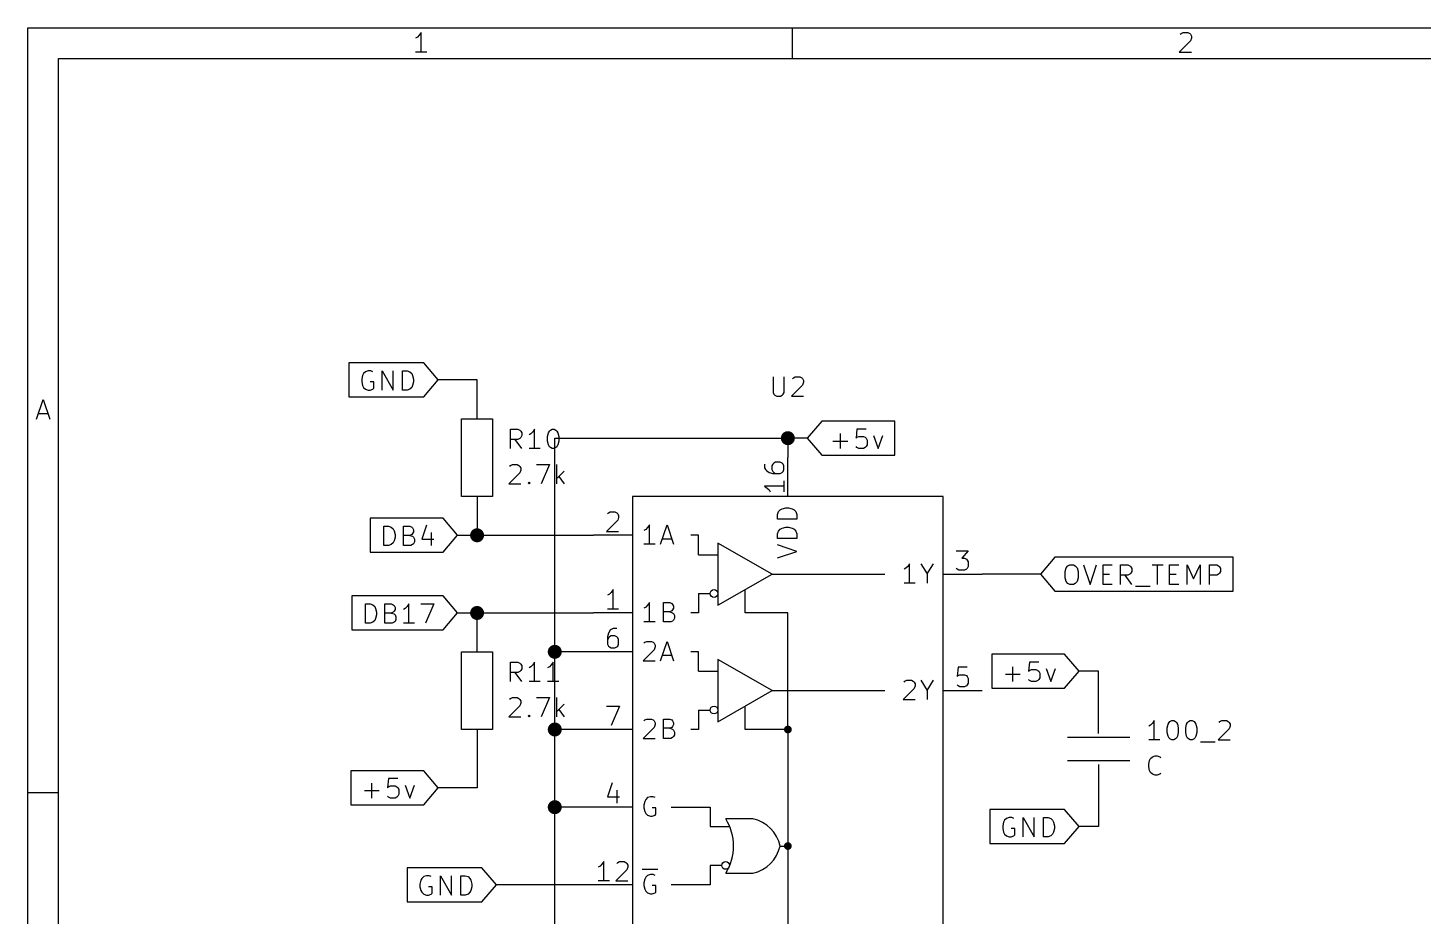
# Model space of a CAD drawing. Extents: x 0.4 to 16.1, y -11.3 to -0.4.
# Drawn here: x 0.394 to 3.985, y -2.68 to -0.394 of the extents above; entities that cross this region are included whole.
import ezdxf

# ---------------------------------------------------------------- set-up
doc = ezdxf.new("R2010")
doc.units = 0
doc.header["$MEASUREMENT"] = 0
for name, color, linetype in [('CYAN2', 4, 'CONTINUOUS'), ('GREEN3', 91, 'CONTINUOUS'), ('LYELLOW', 51, 'CONTINUOUS'), ('RED2', 1, 'CONTINUOUS'), ('RED3', 11, 'CONTINUOUS')]:
    doc.layers.add(name, color=color, linetype=linetype)

msp = doc.modelspace()

# ---------------------------------------------------------------- linework, layer by layer
at = {"layer": 'CYAN2', "linetype": 'CONTINUOUS'}
for p, q in [((2.3119, -1.2918), (2.3119, -1.3323)), ((2.3405, -1.3323), (2.3405, -1.2918)), ((2.3643, -1.2942), (2.369, -1.2918)), ((2.369, -1.2918), (2.381, -1.2918)), ((2.381, -1.2918), (2.3857, -1.2942)), ((2.3881, -1.3132), (2.3595, -1.3418)), ((2.3619, -1.2966), (2.3643, -1.2942)), ((2.3857, -1.2942), (2.3881, -1.2966)), ((2.3881, -1.2966), (2.3905, -1.3013)), ((2.3905, -1.3061), (2.3881, -1.3132)), ((2.3905, -1.3013), (2.3905, -1.3061)), ((2.3119, -1.3323), (2.3143, -1.337)), ((2.3143, -1.337), (2.3167, -1.3394)), ((2.3167, -1.3394), (2.3214, -1.3418)), ((2.3214, -1.3418), (2.3309, -1.3418)), ((2.3309, -1.3418), (2.3357, -1.3394)), ((2.3357, -1.3394), (2.3381, -1.337)), ((2.3381, -1.337), (2.3405, -1.3323)), ((2.3595, -1.3418), (2.3905, -1.3418)), ((1.6363, -1.4768), (1.6363, -1.4268)), ((1.6363, -1.4268), (1.6553, -1.4268)), ((1.6553, -1.4268), (1.6601, -1.4292)), ((1.6601, -1.4292), (1.6625, -1.4316)), ((1.6625, -1.4316), (1.6649, -1.4363)), ((1.6649, -1.4363), (1.6649, -1.4435)), ((1.6934, -1.4339), (1.6887, -1.4387)), ((1.6982, -1.4268), (1.6934, -1.4339)), ((1.6982, -1.4768), (1.6982, -1.4268)), ((1.7315, -1.4459), (1.7339, -1.4363)), ((1.7339, -1.4363), (1.7363, -1.4316)), ((1.7363, -1.4316), (1.7387, -1.4292)), ((1.7387, -1.4292), (1.7434, -1.4268)), ((1.7434, -1.4268), (1.7482, -1.4268)), ((1.7482, -1.4268), (1.7529, -1.4292)), ((1.7529, -1.4292), (1.7553, -1.4316)), ((1.7553, -1.4316), (1.7577, -1.4363)), ((1.7577, -1.4363), (1.7601, -1.4459)), ((1.6553, -1.453), (1.6363, -1.453)), ((1.6649, -1.4768), (1.6482, -1.453)), ((1.6601, -1.4506), (1.6553, -1.453)), ((1.6625, -1.4482), (1.6601, -1.4506)), ((1.6649, -1.4435), (1.6625, -1.4482)), ((1.6887, -1.4387), (1.6839, -1.4411)), ((1.7315, -1.4578), (1.7315, -1.4459)), ((1.7339, -1.4673), (1.7315, -1.4578)), ((1.7363, -1.472), (1.7339, -1.4673)), ((1.7387, -1.4744), (1.7363, -1.472)), ((1.7553, -1.472), (1.7529, -1.4744)), ((1.7577, -1.4673), (1.7553, -1.472)), ((1.7601, -1.4578), (1.7577, -1.4673)), ((1.7601, -1.4459), (1.7601, -1.4578)), ((1.7125, -1.4768), (1.6839, -1.4768)), ((1.7434, -1.4768), (1.7387, -1.4744)), ((1.7482, -1.4768), (1.7434, -1.4768)), ((1.7529, -1.4744), (1.7482, -1.4768)), ((1.6601, -1.5392), (1.6315, -1.5678)), ((1.6339, -1.5226), (1.6363, -1.5202)), ((1.6363, -1.5202), (1.641, -1.5178)), ((1.641, -1.5178), (1.6529, -1.5178)), ((1.6529, -1.5178), (1.6577, -1.5202)), ((1.6577, -1.5202), (1.6601, -1.5226)), ((1.6601, -1.5226), (1.6625, -1.5273)), ((1.6625, -1.5321), (1.6601, -1.5392)), ((1.6625, -1.5273), (1.6625, -1.5321)), ((1.7029, -1.5178), (1.7363, -1.5178)), ((1.7363, -1.5178), (1.7149, -1.5678)), ((1.7553, -1.5678), (1.7553, -1.5178)), ((1.7744, -1.5345), (1.7553, -1.5535)), ((1.6315, -1.5678), (1.6625, -1.5678)), ((1.6815, -1.5654), (1.6839, -1.563)), ((1.6839, -1.5678), (1.6815, -1.5654)), ((1.6839, -1.563), (1.6863, -1.5654)), ((1.6839, -1.563), (1.6839, -1.5678)), ((1.6863, -1.5654), (1.6839, -1.5678)), ((1.7601, -1.5488), (1.7744, -1.5678)), ((2.3231, -1.6462), (2.3255, -1.639)), ((2.3231, -1.6581), (2.3231, -1.6462)), ((2.3255, -1.639), (2.3303, -1.6343)), ((2.3303, -1.6343), (2.335, -1.6319)), ((2.335, -1.6319), (2.3446, -1.6295)), ((2.3446, -1.6295), (2.3517, -1.6295)), ((2.3517, -1.6295), (2.3612, -1.6319)), ((2.3612, -1.6319), (2.366, -1.6343)), ((2.366, -1.6343), (2.3708, -1.639)), ((2.3708, -1.639), (2.3731, -1.6462)), ((2.3731, -1.6462), (2.3731, -1.6581)), ((1.9843, -1.685), (1.9795, -1.6874)), ((1.989, -1.6803), (1.9843, -1.685)), ((1.9938, -1.6731), (1.989, -1.6803)), ((1.9938, -1.7231), (1.9938, -1.6731)), ((2.0224, -1.7231), (2.039, -1.6731)), ((2.039, -1.6731), (2.0557, -1.7231)), ((2.3731, -1.6581), (2.3231, -1.6581)), ((2.3255, -1.689), (2.3303, -1.6843)), ((2.3303, -1.6843), (2.335, -1.6819)), ((2.335, -1.6819), (2.3446, -1.6795)), ((2.3446, -1.6795), (2.3517, -1.6795)), ((2.3517, -1.6795), (2.3612, -1.6819)), ((2.3612, -1.6819), (2.366, -1.6843)), ((2.366, -1.6843), (2.3708, -1.689)), ((2.0081, -1.7231), (1.9795, -1.7231)), ((2.0271, -1.7088), (2.0509, -1.7088)), ((2.3231, -1.6962), (2.3255, -1.689)), ((2.3231, -1.7081), (2.3231, -1.6962)), ((2.3731, -1.7081), (2.3231, -1.7081)), ((2.3708, -1.689), (2.3731, -1.6962)), ((2.3731, -1.6962), (2.3731, -1.7081)), ((2.3731, -1.7414), (2.3231, -1.7248)), ((2.3231, -1.7581), (2.3731, -1.7414)), ((2.6538, -1.785), (2.649, -1.7874)), ((2.6586, -1.7803), (2.6538, -1.785)), ((2.6633, -1.7731), (2.6586, -1.7803)), ((2.6633, -1.8231), (2.6633, -1.7731)), ((2.6919, -1.7731), (2.7086, -1.7993)), ((2.7086, -1.7993), (2.7252, -1.7731)), ((2.6776, -1.8231), (2.649, -1.8231)), ((2.7086, -1.7993), (2.7086, -1.8231)), ((1.9843, -1.885), (1.9795, -1.8874)), ((1.989, -1.8803), (1.9843, -1.885)), ((1.9938, -1.8731), (1.989, -1.8803)), ((1.9938, -1.9231), (1.9938, -1.8731)), ((2.0295, -1.9231), (2.0295, -1.8731)), ((2.0295, -1.8731), (2.0462, -1.8731)), ((2.0462, -1.8969), (2.0295, -1.8969)), ((2.0462, -1.8731), (2.0509, -1.8755)), ((2.0509, -1.8946), (2.0462, -1.8969)), ((2.0462, -1.8969), (2.0533, -1.8993)), ((2.0509, -1.8755), (2.0533, -1.8779)), ((2.0533, -1.8922), (2.0509, -1.8946)), ((2.0533, -1.8779), (2.0557, -1.8827)), ((2.0557, -1.8874), (2.0533, -1.8922)), ((2.0533, -1.8993), (2.0557, -1.9017)), ((2.0557, -1.8827), (2.0557, -1.8874)), ((2.0557, -1.9017), (2.0581, -1.9065)), ((2.0081, -1.9231), (1.9795, -1.9231)), ((2.0486, -1.9231), (2.0295, -1.9231)), ((2.0533, -1.9208), (2.0486, -1.9231)), ((2.0557, -1.9184), (2.0533, -1.9208)), ((2.0581, -1.9136), (2.0557, -1.9184)), ((2.0581, -1.9065), (2.0581, -1.9136)), ((1.9819, -1.9755), (1.9867, -1.9731)), ((1.9867, -1.9731), (1.9986, -1.9731)), ((1.9986, -1.9731), (2.0033, -1.9755)), ((2.0224, -2.0231), (2.039, -1.9731)), ((2.039, -1.9731), (2.0557, -2.0231)), ((2.0057, -1.9946), (1.9771, -2.0231)), ((1.9795, -1.9779), (1.9819, -1.9755)), ((2.0033, -1.9755), (2.0057, -1.9779)), ((2.0057, -1.9779), (2.0081, -1.9827)), ((2.0081, -1.9874), (2.0057, -1.9946)), ((2.0081, -1.9827), (2.0081, -1.9874)), ((2.0271, -2.0088), (2.0509, -2.0088)), ((1.6363, -2.0768), (1.6363, -2.0268)), ((1.6363, -2.0268), (1.6553, -2.0268)), ((1.6553, -2.0268), (1.6601, -2.0292)), ((1.6601, -2.0292), (1.6625, -2.0316)), ((1.6625, -2.0316), (1.6649, -2.0363)), ((1.6649, -2.0435), (1.6625, -2.0482)), ((1.6649, -2.0363), (1.6649, -2.0435)), ((1.6887, -2.0387), (1.6839, -2.0411)), ((1.6934, -2.0339), (1.6887, -2.0387)), ((1.6982, -2.0268), (1.6934, -2.0339)), ((1.6982, -2.0768), (1.6982, -2.0268)), ((1.7363, -2.0387), (1.7315, -2.0411)), ((1.741, -2.0339), (1.7363, -2.0387)), ((1.7458, -2.0268), (1.741, -2.0339)), ((1.7458, -2.0768), (1.7458, -2.0268)), ((1.9771, -2.0231), (2.0081, -2.0231)), ((1.6553, -2.053), (1.6363, -2.053)), ((1.6649, -2.0768), (1.6482, -2.053)), ((1.6601, -2.0506), (1.6553, -2.053)), ((1.6625, -2.0482), (1.6601, -2.0506)), ((1.7125, -2.0768), (1.6839, -2.0768)), ((1.7601, -2.0768), (1.7315, -2.0768)), ((2.649, -2.0779), (2.6514, -2.0755)), ((2.6514, -2.0755), (2.6562, -2.0731)), ((2.6562, -2.0731), (2.6681, -2.0731)), ((2.6681, -2.0731), (2.6729, -2.0755)), ((2.6729, -2.0755), (2.6752, -2.0779)), ((2.6752, -2.0779), (2.6776, -2.0827)), ((2.6776, -2.0827), (2.6776, -2.0874)), ((2.6919, -2.0731), (2.7086, -2.0993)), ((2.7086, -2.0993), (2.7252, -2.0731)), ((1.6363, -2.1202), (1.641, -2.1178)), ((1.641, -2.1178), (1.6529, -2.1178)), ((1.6529, -2.1178), (1.6577, -2.1202)), ((1.7029, -2.1178), (1.7363, -2.1178)), ((1.7363, -2.1178), (1.7149, -2.1678)), ((1.7553, -2.1678), (1.7553, -2.1178)), ((2.6752, -2.0946), (2.6467, -2.1231)), ((2.6776, -2.0874), (2.6752, -2.0946)), ((2.7086, -2.0993), (2.7086, -2.1231)), ((1.6601, -2.1392), (1.6315, -2.1678)), ((1.6339, -2.1226), (1.6363, -2.1202)), ((1.6577, -2.1202), (1.6601, -2.1226)), ((1.6601, -2.1226), (1.6625, -2.1273)), ((1.6625, -2.1321), (1.6601, -2.1392)), ((1.6625, -2.1273), (1.6625, -2.1321)), ((1.7744, -2.1345), (1.7553, -2.1535)), ((1.7601, -2.1488), (1.7744, -2.1678)), ((2.6467, -2.1231), (2.6776, -2.1231)), ((1.6315, -2.1678), (1.6625, -2.1678)), ((1.6815, -2.1654), (1.6839, -2.163)), ((1.6839, -2.1678), (1.6815, -2.1654)), ((1.6839, -2.163), (1.6863, -2.1654)), ((1.6839, -2.163), (1.6839, -2.1678)), ((1.6863, -2.1654), (1.6839, -2.1678)), ((1.9795, -2.1779), (1.9819, -2.1755)), ((1.9819, -2.1755), (1.9867, -2.1731)), ((1.9867, -2.1731), (1.9986, -2.1731)), ((1.9986, -2.1731), (2.0033, -2.1755)), ((2.0033, -2.1755), (2.0057, -2.1779)), ((2.0057, -2.1779), (2.0081, -2.1827)), ((2.0081, -2.1874), (2.0057, -2.1946)), ((2.0081, -2.1827), (2.0081, -2.1874)), ((2.0295, -2.2231), (2.0295, -2.1731)), ((2.0295, -2.1731), (2.0462, -2.1731)), ((2.0462, -2.1731), (2.0509, -2.1755)), ((2.0509, -2.1755), (2.0533, -2.1779)), ((2.0533, -2.1779), (2.0557, -2.1827)), ((2.0557, -2.1874), (2.0533, -2.1922)), ((2.0557, -2.1827), (2.0557, -2.1874)), ((3.2837, -2.1887), (3.2789, -2.1911)), ((3.2884, -2.1839), (3.2837, -2.1887)), ((3.2932, -2.1768), (3.2884, -2.1839)), ((3.2932, -2.2268), (3.2932, -2.1768)), ((3.3265, -2.1959), (3.3289, -2.1863)), ((3.3289, -2.1863), (3.3313, -2.1816)), ((3.3313, -2.1816), (3.3337, -2.1792)), ((3.3337, -2.1792), (3.3384, -2.1768)), ((3.3384, -2.1768), (3.3432, -2.1768)), ((3.3432, -2.1768), (3.3479, -2.1792)), ((3.3479, -2.1792), (3.3503, -2.1816)), ((3.3503, -2.1816), (3.3527, -2.1863)), ((3.3527, -2.1863), (3.3551, -2.1959)), ((3.3741, -2.1959), (3.3765, -2.1863)), ((3.3765, -2.1863), (3.3789, -2.1816)), ((3.3789, -2.1816), (3.3813, -2.1792)), ((3.3813, -2.1792), (3.386, -2.1768)), ((3.386, -2.1768), (3.3908, -2.1768)), ((3.3908, -2.1768), (3.3956, -2.1792)), ((3.3956, -2.1792), (3.3979, -2.1816)), ((3.3979, -2.1816), (3.4003, -2.1863)), ((3.4003, -2.1863), (3.4027, -2.1959)), ((3.4599, -2.1816), (3.4622, -2.1792)), ((3.4622, -2.1792), (3.467, -2.1768)), ((3.467, -2.1768), (3.4789, -2.1768)), ((3.4789, -2.1768), (3.4837, -2.1792)), ((3.4837, -2.1792), (3.486, -2.1816)), ((3.486, -2.1816), (3.4884, -2.1863)), ((3.4884, -2.1863), (3.4884, -2.1911)), ((2.0057, -2.1946), (1.9771, -2.2231)), ((1.9771, -2.2231), (2.0081, -2.2231)), ((2.0462, -2.1969), (2.0295, -2.1969)), ((2.0486, -2.2231), (2.0295, -2.2231)), ((2.0509, -2.1946), (2.0462, -2.1969)), ((2.0462, -2.1969), (2.0533, -2.1993)), ((2.0533, -2.2208), (2.0486, -2.2231)), ((2.0533, -2.1922), (2.0509, -2.1946)), ((2.0533, -2.1993), (2.0557, -2.2017)), ((2.0557, -2.2184), (2.0533, -2.2208)), ((2.0557, -2.2017), (2.0581, -2.2065)), ((2.0581, -2.2136), (2.0557, -2.2184)), ((2.0581, -2.2065), (2.0581, -2.2136)), ((3.3265, -2.2078), (3.3265, -2.1959)), ((3.3289, -2.2173), (3.3265, -2.2078)), ((3.3313, -2.222), (3.3289, -2.2173)), ((3.3337, -2.2244), (3.3313, -2.222)), ((3.3384, -2.2268), (3.3337, -2.2244)), ((3.3479, -2.2244), (3.3432, -2.2268)), ((3.3503, -2.222), (3.3479, -2.2244)), ((3.3527, -2.2173), (3.3503, -2.222)), ((3.3551, -2.2078), (3.3527, -2.2173)), ((3.3551, -2.1959), (3.3551, -2.2078)), ((3.3741, -2.2078), (3.3741, -2.1959)), ((3.3765, -2.2173), (3.3741, -2.2078)), ((3.3789, -2.222), (3.3765, -2.2173)), ((3.3813, -2.2244), (3.3789, -2.222)), ((3.386, -2.2268), (3.3813, -2.2244)), ((3.3956, -2.2244), (3.3908, -2.2268)), ((3.3979, -2.222), (3.3956, -2.2244)), ((3.4003, -2.2173), (3.3979, -2.222)), ((3.4027, -2.2078), (3.4003, -2.2173)), ((3.4027, -2.1959), (3.4027, -2.2078)), ((3.486, -2.1982), (3.4575, -2.2268)), ((3.4884, -2.1911), (3.486, -2.1982)), ((3.3075, -2.2268), (3.2789, -2.2268)), ((3.3432, -2.2268), (3.3384, -2.2268)), ((3.3908, -2.2268), (3.386, -2.2268)), ((3.4122, -2.2316), (3.4503, -2.2316)), ((3.4575, -2.2268), (3.4884, -2.2268)), ((3.2789, -2.2892), (3.2813, -2.2797)), ((3.2789, -2.2964), (3.2789, -2.2892)), ((3.2813, -2.3059), (3.2789, -2.2964)), ((3.2813, -2.2797), (3.2837, -2.2749)), ((3.2837, -2.2749), (3.2884, -2.2702)), ((3.2884, -2.2702), (3.2956, -2.2678)), ((3.2956, -2.2678), (3.3003, -2.2678)), ((3.3003, -2.2678), (3.3075, -2.2702)), ((3.3075, -2.2702), (3.3099, -2.2726)), ((3.2837, -2.3107), (3.2813, -2.3059)), ((3.2884, -2.3154), (3.2837, -2.3107)), ((3.2956, -2.3178), (3.2884, -2.3154)), ((3.3003, -2.3178), (3.2956, -2.3178)), ((3.3075, -2.3154), (3.3003, -2.3178)), ((3.3099, -2.313), (3.3075, -2.3154)), ((1.9819, -2.385), (1.9795, -2.3946)), ((1.9795, -2.3946), (1.9795, -2.4017)), ((1.9795, -2.4017), (1.9819, -2.4112)), ((1.9843, -2.3803), (1.9819, -2.385)), ((1.989, -2.3755), (1.9843, -2.3803)), ((1.9962, -2.3731), (1.989, -2.3755)), ((2.0033, -2.3731), (1.9962, -2.3731)), ((2.0105, -2.4017), (2.0009, -2.4017)), ((2.0081, -2.3755), (2.0033, -2.3731)), ((2.0105, -2.4184), (2.0105, -2.4017)), ((1.9819, -2.4112), (1.9843, -2.416)), ((1.9843, -2.416), (1.989, -2.4208)), ((1.989, -2.4208), (1.9962, -2.4231)), ((1.9962, -2.4231), (2.0009, -2.4231)), ((2.0009, -2.4231), (2.0081, -2.4208)), ((2.0081, -2.4208), (2.0105, -2.4184)), ((1.975, -2.5593), (2.015, -2.5593)), ((1.9819, -2.585), (1.9795, -2.5946)), ((1.9843, -2.5803), (1.9819, -2.585)), ((1.989, -2.5755), (1.9843, -2.5803)), ((1.9962, -2.5731), (1.989, -2.5755)), ((2.0033, -2.5731), (1.9962, -2.5731)), ((2.0081, -2.5755), (2.0033, -2.5731)), ((1.9795, -2.5946), (1.9795, -2.6017)), ((1.9795, -2.6017), (1.9819, -2.6112)), ((1.9819, -2.6112), (1.9843, -2.616)), ((1.9843, -2.616), (1.989, -2.6208)), ((1.989, -2.6208), (1.9962, -2.6231)), ((2.0105, -2.6017), (2.0009, -2.6017)), ((2.0009, -2.6231), (2.0081, -2.6208)), ((2.0081, -2.6208), (2.0105, -2.6184)), ((2.0105, -2.6184), (2.0105, -2.6017)), ((1.9962, -2.6231), (2.0009, -2.6231))]:
    msp.add_line(p, q, dxfattribs=at)
at = {"layer": 'GREEN3', "linetype": 'CONTINUOUS'}
for p, q in [((1.55, -1.3), (1.45, -1.3)), ((1.55, -1.35), (1.55, -1.3)), ((1.75, -2), (1.75, -1.45)), ((1.75, -1.45), (2.35, -1.45)), ((2.4, -1.45), (2.35, -1.45)), ((2.35, -1.45), (2.35, -1.5)), ((1.55, -1.65), (1.55, -1.7)), ((1.5, -1.7), (1.55, -1.7)), ((1.55, -1.7), (1.85, -1.7)), ((3, -1.8), (2.85, -1.8)), ((1.5, -1.9), (1.55, -1.9)), ((1.55, -1.95), (1.55, -1.9)), ((1.55, -1.9), (1.85, -1.9)), ((1.75, -2.2), (1.75, -2)), ((1.85, -2), (1.75, -2)), ((3.15, -2.05), (3.1, -2.05)), ((3.15, -2.1), (3.15, -2.05)), ((1.85, -2.2), (1.75, -2.2)), ((1.75, -2.4), (1.75, -2.2)), ((1.55, -2.25), (1.55, -2.35)), ((1.55, -2.35), (1.45, -2.35)), ((1.75, -2.8), (1.75, -2.4)), ((1.85, -2.4), (1.75, -2.4)), ((3.15, -2.4), (3.15, -2.45)), ((3.15, -2.45), (3.1, -2.45)), ((1.85, -2.6), (1.6, -2.6))]:
    msp.add_line(p, q, dxfattribs=at)
at = {"layer": 'GREEN3', "const_width": 0.018}
for points in [[(2.341, -1.45, 1), (2.359, -1.45, 1)], [(1.541, -1.7, 1), (1.559, -1.7, 1)], [(1.541, -1.9, 1), (1.559, -1.9, 1)], [(1.741, -2, 1), (1.759, -2, 1)], [(1.741, -2.2, 1), (1.759, -2.2, 1)], [(1.741, -2.4, 1), (1.759, -2.4, 1)]]:
    msp.add_lwpolyline(points, format="xyb", close=True, dxfattribs=at)
at = {"layer": 'LYELLOW', "linetype": 'CONTINUOUS'}
for p, q in [((1.95, -1.6), (1.95, -3.4)), ((2.75, -1.6), (1.95, -1.6)), ((2.75, -3.4), (2.75, -1.6))]:
    msp.add_line(p, q, dxfattribs=at)
at = {"layer": 'RED2', "linetype": 'CONTINUOUS'}
for p, q in [((0.3937, -0.3937), (16.1413, -0.3937)), ((0.3937, -11.2993), (0.3937, -0.3937)), ((2.3622, -0.4724), (2.3622, -0.3937)), ((1.3965, -0.4174), (1.3916, -0.4199)), ((1.4013, -0.4126), (1.3965, -0.4174)), ((1.4062, -0.4053), (1.4013, -0.4126)), ((1.4062, -0.4564), (1.4062, -0.4053)), ((3.3869, -0.4272), (3.3576, -0.4564)), ((3.3601, -0.4101), (3.3625, -0.4077)), ((3.3625, -0.4077), (3.3674, -0.4053)), ((3.3674, -0.4053), (3.3796, -0.4053)), ((3.3796, -0.4053), (3.3845, -0.4077)), ((3.3845, -0.4077), (3.3869, -0.4101)), ((3.3869, -0.4101), (3.3893, -0.415)), ((3.3893, -0.4199), (3.3869, -0.4272)), ((3.3893, -0.415), (3.3893, -0.4199)), ((1.4208, -0.4564), (1.3916, -0.4564)), ((3.3576, -0.4564), (3.3893, -0.4564)), ((0.4724, -0.4724), (16.0626, -0.4724)), ((0.4724, -11.2206), (0.4724, -0.4724)), ((1.4125, -1.2562), (1.2201, -1.2562)), ((1.2201, -1.2562), (1.2201, -1.3)), ((1.45, -1.3), (1.4125, -1.2562)), ((1.2554, -1.2883), (1.253, -1.2978)), ((1.2578, -1.2835), (1.2554, -1.2883)), ((1.2626, -1.2788), (1.2578, -1.2835)), ((1.2697, -1.2764), (1.2626, -1.2788)), ((1.2768, -1.2764), (1.2697, -1.2764)), ((1.2816, -1.2788), (1.2768, -1.2764)), ((1.3054, -1.3264), (1.3054, -1.2764)), ((1.3054, -1.2764), (1.334, -1.3264)), ((1.334, -1.3264), (1.334, -1.2764)), ((1.3578, -1.3264), (1.3578, -1.2764)), ((1.3578, -1.2764), (1.3697, -1.2764)), ((1.3697, -1.2764), (1.3768, -1.2788)), ((1.3768, -1.2788), (1.3816, -1.2835)), ((1.3816, -1.2835), (1.384, -1.2883)), ((1.384, -1.2883), (1.3864, -1.2978)), ((1.2201, -1.3), (1.2201, -1.3438)), ((1.253, -1.2978), (1.253, -1.3049)), ((1.253, -1.3049), (1.2554, -1.3145)), ((1.2554, -1.3145), (1.2578, -1.3192)), ((1.2578, -1.3192), (1.2626, -1.324)), ((1.2626, -1.324), (1.2697, -1.3264)), ((1.2697, -1.3264), (1.2745, -1.3264)), ((1.284, -1.3049), (1.2745, -1.3049)), ((1.2745, -1.3264), (1.2816, -1.324)), ((1.2816, -1.324), (1.284, -1.3216)), ((1.284, -1.3216), (1.284, -1.3049)), ((1.3697, -1.3264), (1.3578, -1.3264)), ((1.3768, -1.324), (1.3697, -1.3264)), ((1.3816, -1.3192), (1.3768, -1.324)), ((1.384, -1.3145), (1.3816, -1.3192)), ((1.3864, -1.3049), (1.384, -1.3145)), ((1.3864, -1.2978), (1.3864, -1.3049)), ((1.4125, -1.3438), (1.45, -1.3)), ((0.416, -1.4013), (0.4331, -1.3501)), ((0.4331, -1.3501), (0.4501, -1.4013)), ((1.2201, -1.3438), (1.4125, -1.3438)), ((1.55, -1.4), (1.55, -1.35)), ((0.4209, -1.3867), (0.4453, -1.3867)), ((1.51, -1.6), (1.51, -1.4)), ((1.51, -1.4), (1.59, -1.4)), ((1.59, -1.4), (1.59, -1.6)), ((2.4375, -1.4062), (2.4, -1.45)), ((2.6251, -1.4062), (2.4375, -1.4062)), ((2.5279, -1.4264), (2.5255, -1.4502)), ((2.5517, -1.4264), (2.5279, -1.4264)), ((2.6251, -1.45), (2.6251, -1.4062)), ((2.4, -1.45), (2.4375, -1.4938)), ((2.466, -1.4573), (2.5041, -1.4573)), ((2.4851, -1.4764), (2.4851, -1.4383)), ((2.5255, -1.4502), (2.5279, -1.4478)), ((2.5279, -1.474), (2.5255, -1.4716)), ((2.5279, -1.4478), (2.5327, -1.4454)), ((2.5327, -1.4454), (2.5446, -1.4454)), ((2.5446, -1.4454), (2.5493, -1.4478)), ((2.5493, -1.4478), (2.5517, -1.4502)), ((2.5517, -1.4716), (2.5493, -1.474)), ((2.5517, -1.4502), (2.5541, -1.4549)), ((2.5541, -1.4669), (2.5517, -1.4716)), ((2.5541, -1.4549), (2.5541, -1.4669)), ((2.5708, -1.443), (2.5827, -1.4764)), ((2.5827, -1.4764), (2.5946, -1.443)), ((2.6251, -1.4938), (2.6251, -1.45)), ((2.35, -1.6), (2.35, -1.5)), ((2.4375, -1.4938), (2.6251, -1.4938)), ((2.5327, -1.4764), (2.5279, -1.474)), ((2.5446, -1.4764), (2.5327, -1.4764)), ((2.5493, -1.474), (2.5446, -1.4764)), ((1.59, -1.6), (1.51, -1.6)), ((1.55, -1.6), (1.55, -1.65)), ((1.95, -1.6), (1.95, -3.4)), ((2.75, -1.6), (1.95, -1.6)), ((2.75, -3.4), (2.75, -1.6)), ((1.4625, -1.6562), (1.2749, -1.6562)), ((1.2749, -1.6562), (1.2749, -1.7)), ((1.3102, -1.7264), (1.3102, -1.6764)), ((1.3102, -1.6764), (1.3221, -1.6764)), ((1.3221, -1.6764), (1.3292, -1.6788)), ((1.3292, -1.6788), (1.334, -1.6835)), ((1.334, -1.6835), (1.3364, -1.6883)), ((1.3602, -1.7264), (1.3602, -1.6764)), ((1.3602, -1.6764), (1.3768, -1.6764)), ((1.3768, -1.6764), (1.3816, -1.6788)), ((1.3816, -1.6788), (1.384, -1.6811)), ((1.384, -1.6811), (1.3864, -1.6859)), ((1.3864, -1.6859), (1.3864, -1.6907)), ((1.4197, -1.674), (1.4078, -1.7097)), ((1.5, -1.7), (1.4625, -1.6562)), ((1.2749, -1.7), (1.2749, -1.7438)), ((1.334, -1.7192), (1.3292, -1.724)), ((1.3364, -1.7145), (1.334, -1.7192)), ((1.3364, -1.6883), (1.3387, -1.6978)), ((1.3387, -1.7049), (1.3364, -1.7145)), ((1.3387, -1.6978), (1.3387, -1.7049)), ((1.3768, -1.7002), (1.3602, -1.7002)), ((1.3816, -1.6978), (1.3768, -1.7002)), ((1.3768, -1.7002), (1.384, -1.7026)), ((1.384, -1.6954), (1.3816, -1.6978)), ((1.3864, -1.6907), (1.384, -1.6954)), ((1.384, -1.7026), (1.3864, -1.7049)), ((1.3864, -1.7216), (1.384, -1.724)), ((1.3864, -1.7049), (1.3887, -1.7097)), ((1.3887, -1.7169), (1.3864, -1.7216)), ((1.3887, -1.7097), (1.3887, -1.7169)), ((1.4078, -1.7097), (1.4387, -1.7097)), ((1.4316, -1.693), (1.4316, -1.7264)), ((1.4625, -1.7438), (1.5, -1.7)), ((1.95, -1.7), (1.85, -1.7)), ((2.12, -1.7), (2.1, -1.7)), ((2.12, -1.75), (2.12, -1.7)), ((2.17, -1.72), (2.17, -1.88)), ((2.31, -1.8), (2.17, -1.72)), ((1.2749, -1.7438), (1.4625, -1.7438)), ((1.3221, -1.7264), (1.3102, -1.7264)), ((1.3292, -1.724), (1.3221, -1.7264)), ((1.3792, -1.7264), (1.3602, -1.7264)), ((1.384, -1.724), (1.3792, -1.7264)), ((2.12, -1.75), (2.17, -1.75)), ((3.0375, -1.7562), (3, -1.8)), ((3.4966, -1.7562), (3.0375, -1.7562)), ((3.4966, -1.8), (3.4966, -1.7562)), ((3.0636, -1.793), (3.066, -1.7835)), ((3.0636, -1.8097), (3.0636, -1.793)), ((3.066, -1.7835), (3.0708, -1.7788)), ((3.0708, -1.7788), (3.0755, -1.7764)), ((3.0755, -1.7764), (3.0851, -1.7764)), ((3.0851, -1.7764), (3.0898, -1.7788)), ((3.0898, -1.7788), (3.0946, -1.7835)), ((3.0946, -1.7835), (3.097, -1.793)), ((3.097, -1.793), (3.097, -1.8097)), ((3.1113, -1.7764), (3.1279, -1.8264)), ((3.1279, -1.8264), (3.1446, -1.7764)), ((3.1613, -1.8264), (3.1613, -1.7764)), ((3.1613, -1.7764), (3.1851, -1.7764)), ((3.2065, -1.8264), (3.2065, -1.7764)), ((3.2065, -1.7764), (3.2255, -1.7764)), ((3.2255, -1.7764), (3.2303, -1.7788)), ((3.2303, -1.7788), (3.2327, -1.7811)), ((3.2327, -1.7811), (3.2351, -1.7859)), ((3.2351, -1.793), (3.2327, -1.7978)), ((3.2351, -1.7859), (3.2351, -1.793)), ((3.2874, -1.7764), (3.316, -1.7764)), ((3.3017, -1.8264), (3.3017, -1.7764)), ((3.3327, -1.8264), (3.3327, -1.7764)), ((3.3327, -1.7764), (3.3565, -1.7764)), ((3.3779, -1.8264), (3.3779, -1.7764)), ((3.3779, -1.7764), (3.3946, -1.8121)), ((3.3946, -1.8121), (3.4112, -1.7764)), ((3.4112, -1.7764), (3.4112, -1.8264)), ((3.4351, -1.8264), (3.4351, -1.7764)), ((3.4351, -1.7764), (3.4541, -1.7764)), ((3.4541, -1.7764), (3.4589, -1.7788)), ((3.4589, -1.7788), (3.4612, -1.7811)), ((3.4612, -1.7811), (3.4636, -1.7859)), ((3.4636, -1.793), (3.4612, -1.7978)), ((3.4636, -1.7859), (3.4636, -1.793)), ((2.17, -1.88), (2.31, -1.8)), ((2.31, -1.8), (2.6, -1.8)), ((2.75, -1.8), (2.85, -1.8)), ((3, -1.8), (3.0375, -1.8438)), ((3.066, -1.8192), (3.0636, -1.8097)), ((3.0708, -1.824), (3.066, -1.8192)), ((3.0755, -1.8264), (3.0708, -1.824)), ((3.0851, -1.8264), (3.0755, -1.8264)), ((3.0898, -1.824), (3.0851, -1.8264)), ((3.0946, -1.8192), (3.0898, -1.824)), ((3.097, -1.8097), (3.0946, -1.8192)), ((3.1613, -1.8002), (3.1779, -1.8002)), ((3.1851, -1.8264), (3.1613, -1.8264)), ((3.2255, -1.8026), (3.2065, -1.8026)), ((3.2351, -1.8264), (3.2184, -1.8026)), ((3.2303, -1.8002), (3.2255, -1.8026)), ((3.2327, -1.7978), (3.2303, -1.8002)), ((3.2446, -1.8311), (3.2827, -1.8311)), ((3.3327, -1.8002), (3.3493, -1.8002)), ((3.3565, -1.8264), (3.3327, -1.8264)), ((3.4541, -1.8026), (3.4351, -1.8026)), ((3.4589, -1.8002), (3.4541, -1.8026)), ((3.4612, -1.7978), (3.4589, -1.8002)), ((3.4966, -1.8438), (3.4966, -1.8)), ((1.4625, -1.8562), (1.2272, -1.8562)), ((1.2272, -1.8562), (1.2272, -1.9)), ((1.5, -1.9), (1.4625, -1.8562)), ((2.12, -1.85), (2.15, -1.85)), ((2.12, -1.85), (2.12, -1.9)), ((2.24, -1.9), (2.24, -1.84)), ((3.0375, -1.8438), (3.4966, -1.8438)), ((1.2272, -1.9), (1.2272, -1.9438)), ((1.2626, -1.9264), (1.2626, -1.8764)), ((1.2626, -1.8764), (1.2745, -1.8764)), ((1.2745, -1.8764), (1.2816, -1.8788)), ((1.2816, -1.8788), (1.2864, -1.8835)), ((1.2864, -1.8835), (1.2887, -1.8883)), ((1.2887, -1.8883), (1.2911, -1.8978)), ((1.2911, -1.8978), (1.2911, -1.9049)), ((1.3126, -1.9264), (1.3126, -1.8764)), ((1.3126, -1.8764), (1.3292, -1.8764)), ((1.3292, -1.9002), (1.3126, -1.9002)), ((1.3292, -1.8764), (1.334, -1.8788)), ((1.334, -1.8978), (1.3292, -1.9002)), ((1.3292, -1.9002), (1.3364, -1.9026)), ((1.334, -1.8788), (1.3364, -1.8811)), ((1.3364, -1.8954), (1.334, -1.8978)), ((1.3364, -1.8811), (1.3387, -1.8859)), ((1.3387, -1.8907), (1.3364, -1.8954)), ((1.3364, -1.9026), (1.3387, -1.9049)), ((1.3387, -1.8859), (1.3387, -1.8907)), ((1.3649, -1.8883), (1.3602, -1.8907)), ((1.3697, -1.8835), (1.3649, -1.8883)), ((1.3745, -1.8764), (1.3697, -1.8835)), ((1.3745, -1.9264), (1.3745, -1.8764)), ((1.4054, -1.8764), (1.4387, -1.8764)), ((1.4387, -1.8764), (1.4173, -1.9264)), ((1.4625, -1.9438), (1.5, -1.9)), ((1.95, -1.9), (1.85, -1.9)), ((2.11, -1.9), (2.1, -1.9)), ((2.12, -1.9), (2.11, -1.9)), ((2.35, -1.9), (2.24, -1.9)), ((2.35, -2.2), (2.35, -1.9)), ((1.2745, -1.9264), (1.2626, -1.9264)), ((1.2816, -1.924), (1.2745, -1.9264)), ((1.2864, -1.9192), (1.2816, -1.924)), ((1.2887, -1.9145), (1.2864, -1.9192)), ((1.2911, -1.9049), (1.2887, -1.9145)), ((1.3316, -1.9264), (1.3126, -1.9264)), ((1.3364, -1.924), (1.3316, -1.9264)), ((1.3387, -1.9216), (1.3364, -1.924)), ((1.3387, -1.9049), (1.3411, -1.9097)), ((1.3411, -1.9169), (1.3387, -1.9216)), ((1.3411, -1.9097), (1.3411, -1.9169)), ((1.3887, -1.9264), (1.3602, -1.9264)), ((1.2272, -1.9438), (1.4625, -1.9438)), ((1.55, -2), (1.55, -1.95)), ((1.51, -2.2), (1.51, -2)), ((1.51, -2), (1.59, -2)), ((1.59, -2), (1.59, -2.2)), ((1.95, -2), (1.85, -2)), ((2.12, -2), (2.1, -2)), ((2.12, -2.05), (2.12, -2)), ((3.0625, -2.0062), (2.8749, -2.0062)), ((2.8749, -2.0062), (2.8749, -2.05)), ((3.1, -2.05), (3.0625, -2.0062)), ((2.17, -2.02), (2.17, -2.18)), ((2.31, -2.1), (2.17, -2.02)), ((2.9292, -2.0764), (2.9292, -2.0383)), ((2.9721, -2.0264), (2.9697, -2.0502)), ((2.9959, -2.0264), (2.9721, -2.0264)), ((2.9721, -2.0478), (2.9768, -2.0454)), ((2.9768, -2.0454), (2.9887, -2.0454)), ((2.9887, -2.0454), (2.9935, -2.0478)), ((3.0149, -2.043), (3.0268, -2.0764)), ((3.0268, -2.0764), (3.0387, -2.043)), ((2.12, -2.05), (2.17, -2.05)), ((2.8749, -2.05), (2.8749, -2.0938)), ((2.9102, -2.0573), (2.9483, -2.0573)), ((2.9697, -2.0502), (2.9721, -2.0478)), ((2.9721, -2.074), (2.9697, -2.0716)), ((2.9768, -2.0764), (2.9721, -2.074)), ((2.9887, -2.0764), (2.9768, -2.0764)), ((2.9935, -2.074), (2.9887, -2.0764)), ((2.9935, -2.0478), (2.9959, -2.0502)), ((2.9959, -2.0716), (2.9935, -2.074)), ((2.9959, -2.0502), (2.9983, -2.0549)), ((2.9983, -2.0669), (2.9959, -2.0716)), ((2.9983, -2.0549), (2.9983, -2.0669)), ((3.0625, -2.0938), (3.1, -2.05)), ((2.17, -2.18), (2.31, -2.1)), ((2.31, -2.1), (2.6, -2.1)), ((2.75, -2.1), (2.85, -2.1)), ((2.8749, -2.0938), (3.0625, -2.0938)), ((3.15, -2.21), (3.15, -2.1)), ((2.12, -2.15), (2.12, -2.2)), ((2.12, -2.15), (2.15, -2.15)), ((2.24, -2.2), (2.24, -2.14)), ((1.59, -2.2), (1.51, -2.2)), ((1.55, -2.2), (1.55, -2.25)), ((1.95, -2.2), (1.85, -2.2)), ((2.12, -2.2), (2.1, -2.2)), ((2.35, -2.2), (2.24, -2.2)), ((2.35, -2.2), (2.35, -2.5)), ((3.07, -2.22), (3.23, -2.22)), ((3.07, -2.28), (3.23, -2.28)), ((3.15, -2.29), (3.15, -2.4)), ((1.4125, -2.3062), (1.2249, -2.3062)), ((1.2249, -2.3062), (1.2249, -2.35)), ((1.3221, -2.3264), (1.3197, -2.3502)), ((1.3459, -2.3264), (1.3221, -2.3264)), ((1.45, -2.35), (1.4125, -2.3062)), ((0.3937, -2.3622), (0.4724, -2.3622)), ((1.2249, -2.35), (1.2249, -2.3938)), ((1.2602, -2.3573), (1.2983, -2.3573)), ((1.2792, -2.3764), (1.2792, -2.3383)), ((1.3197, -2.3502), (1.3221, -2.3478)), ((1.3221, -2.3478), (1.3268, -2.3454)), ((1.3268, -2.3454), (1.3387, -2.3454)), ((1.3387, -2.3454), (1.3435, -2.3478)), ((1.3435, -2.3478), (1.3459, -2.3502)), ((1.3459, -2.3502), (1.3483, -2.3549)), ((1.3483, -2.3669), (1.3459, -2.3716)), ((1.3483, -2.3549), (1.3483, -2.3669)), ((1.3649, -2.343), (1.3768, -2.3764)), ((1.3768, -2.3764), (1.3887, -2.343)), ((1.4125, -2.3938), (1.45, -2.35)), ((1.2249, -2.3938), (1.4125, -2.3938)), ((1.3221, -2.374), (1.3197, -2.3716)), ((1.3268, -2.3764), (1.3221, -2.374)), ((1.3387, -2.3764), (1.3268, -2.3764)), ((1.3435, -2.374), (1.3387, -2.3764)), ((1.3459, -2.3716), (1.3435, -2.374)), ((1.95, -2.4), (1.85, -2.4)), ((2.05, -2.4), (2.15, -2.4)), ((2.15, -2.4), (2.15, -2.45)), ((3.0625, -2.4062), (2.8701, -2.4062)), ((2.8701, -2.4062), (2.8701, -2.45)), ((3.1, -2.45), (3.0625, -2.4062)), ((2.26, -2.43), (2.19, -2.43)), ((2.9054, -2.4383), (2.903, -2.4478)), ((2.9078, -2.4335), (2.9054, -2.4383)), ((2.9126, -2.4288), (2.9078, -2.4335)), ((2.9197, -2.4264), (2.9126, -2.4288)), ((2.9268, -2.4264), (2.9197, -2.4264)), ((2.9316, -2.4288), (2.9268, -2.4264)), ((2.9554, -2.4764), (2.9554, -2.4264)), ((2.9554, -2.4264), (2.984, -2.4764)), ((2.984, -2.4764), (2.984, -2.4264)), ((3.0078, -2.4764), (3.0078, -2.4264)), ((3.0078, -2.4264), (3.0197, -2.4264)), ((3.0197, -2.4264), (3.0268, -2.4288)), ((3.0268, -2.4288), (3.0316, -2.4335)), ((3.0316, -2.4335), (3.034, -2.4383)), ((3.034, -2.4383), (3.0364, -2.4478)), ((2.15, -2.45), (2.2, -2.45)), ((2.8701, -2.45), (2.8701, -2.4938)), ((2.903, -2.4478), (2.903, -2.4549)), ((2.903, -2.4549), (2.9054, -2.4645)), ((2.9054, -2.4645), (2.9078, -2.4692)), ((2.9078, -2.4692), (2.9126, -2.474)), ((2.9126, -2.474), (2.9197, -2.4764)), ((2.9197, -2.4764), (2.9245, -2.4764)), ((2.934, -2.4549), (2.9245, -2.4549)), ((2.9245, -2.4764), (2.9316, -2.474)), ((2.9316, -2.474), (2.934, -2.4716)), ((2.934, -2.4716), (2.934, -2.4549)), ((3.0197, -2.4764), (3.0078, -2.4764)), ((3.0268, -2.474), (3.0197, -2.4764)), ((3.0316, -2.4692), (3.0268, -2.474)), ((3.034, -2.4645), (3.0316, -2.4692)), ((3.0364, -2.4549), (3.034, -2.4645)), ((3.0364, -2.4478), (3.0364, -2.4549)), ((3.0625, -2.4938), (3.1, -2.45)), ((2.33, -2.5), (2.35, -2.5)), ((2.35, -2.5), (2.35, -3.1)), ((2.8701, -2.4938), (3.0625, -2.4938)), ((1.5625, -2.5562), (1.3701, -2.5562)), ((1.3701, -2.5562), (1.3701, -2.6)), ((1.4078, -2.5835), (1.4054, -2.5883)), ((1.4126, -2.5788), (1.4078, -2.5835)), ((1.4197, -2.5764), (1.4126, -2.5788)), ((1.4268, -2.5764), (1.4197, -2.5764)), ((1.4316, -2.5788), (1.4268, -2.5764)), ((1.4554, -2.6264), (1.4554, -2.5764)), ((1.4554, -2.5764), (1.484, -2.6264)), ((1.484, -2.6264), (1.484, -2.5764)), ((1.5078, -2.6264), (1.5078, -2.5764)), ((1.5078, -2.5764), (1.5197, -2.5764)), ((1.5197, -2.5764), (1.5268, -2.5788)), ((1.5268, -2.5788), (1.5316, -2.5835)), ((1.5316, -2.5835), (1.534, -2.5883)), ((1.6, -2.6), (1.5625, -2.5562)), ((2.18, -2.55), (2.15, -2.55)), ((2.15, -2.55), (2.15, -2.6)), ((2.19, -2.57), (2.26, -2.57)), ((1.3701, -2.6), (1.3701, -2.6438)), ((1.4054, -2.5883), (1.403, -2.5978)), ((1.403, -2.5978), (1.403, -2.6049)), ((1.403, -2.6049), (1.4054, -2.6145)), ((1.4054, -2.6145), (1.4078, -2.6192)), ((1.4078, -2.6192), (1.4126, -2.624)), ((1.434, -2.6049), (1.4245, -2.6049)), ((1.4316, -2.624), (1.434, -2.6216)), ((1.434, -2.6216), (1.434, -2.6049)), ((1.5316, -2.6192), (1.5268, -2.624)), ((1.534, -2.6145), (1.5316, -2.6192)), ((1.534, -2.5883), (1.5364, -2.5978)), ((1.5364, -2.6049), (1.534, -2.6145)), ((1.5364, -2.5978), (1.5364, -2.6049)), ((1.5625, -2.6438), (1.6, -2.6)), ((1.95, -2.6), (1.85, -2.6)), ((2.15, -2.6), (2.05, -2.6)), ((1.3701, -2.6438), (1.5625, -2.6438)), ((1.4126, -2.624), (1.4197, -2.6264)), ((1.4197, -2.6264), (1.4245, -2.6264)), ((1.4245, -2.6264), (1.4316, -2.624)), ((1.5197, -2.6264), (1.5078, -2.6264)), ((1.5268, -2.624), (1.5197, -2.6264))]:
    msp.add_line(p, q, dxfattribs=at)
at = {"layer": 'RED2', "const_width": 0.01}
for points in [[(2.345, -2.2, 1), (2.355, -2.2, 1)], [(2.345, -2.5, 1), (2.355, -2.5, 1)]]:
    msp.add_lwpolyline(points, format="xyb", close=True, dxfattribs=at)
at = {"layer": 'RED2'}
for centre in [(2.16, -1.85), (2.16, -2.15), (2.19, -2.55)]:
    msp.add_circle(centre, 0.01, dxfattribs=at)
for centre, radius, start, end in [((2.078, -2.5), 0.1321, -31.9945, 31.9945), ((2.2402, -2.5201), 0.0922, 12.5979, 77.5773), ((2.2402, -2.4799), 0.0921, -77.5773, -12.5979)]:
    msp.add_arc(centre, radius, start, end, dxfattribs=at)
at = {"layer": 'RED3', "linetype": 'CONTINUOUS'}
for p, q in [((2.2899, -1.5167), (2.2899, -1.5262)), ((2.2899, -1.5262), (2.2923, -1.5309)), ((2.2923, -1.5309), (2.2946, -1.5333)), ((2.2946, -1.5333), (2.3018, -1.5381)), ((2.3018, -1.5381), (2.3113, -1.5405)), ((2.3113, -1.5167), (2.3089, -1.5214)), ((2.3089, -1.5214), (2.3089, -1.5309)), ((2.3089, -1.5309), (2.3113, -1.5357)), ((2.3137, -1.5143), (2.3113, -1.5167)), ((2.3113, -1.5357), (2.3137, -1.5381)), ((2.3113, -1.5405), (2.3304, -1.5405)), ((2.3184, -1.5119), (2.3137, -1.5143)), ((2.3137, -1.5381), (2.3184, -1.5405)), ((2.3304, -1.5119), (2.3184, -1.5119)), ((2.3351, -1.5143), (2.3304, -1.5119)), ((2.3304, -1.5405), (2.3351, -1.5381)), ((2.3375, -1.5167), (2.3351, -1.5143)), ((2.3351, -1.5381), (2.3375, -1.5357)), ((2.3399, -1.5214), (2.3375, -1.5167)), ((2.3375, -1.5357), (2.3399, -1.5309)), ((2.3399, -1.5309), (2.3399, -1.5214)), ((2.3399, -1.5738), (2.2899, -1.5738)), ((2.2899, -1.5738), (2.297, -1.5786)), ((2.297, -1.5786), (2.3018, -1.5833)), ((2.3399, -1.5595), (2.3399, -1.5881)), ((2.3018, -1.5833), (2.3042, -1.5881)), ((1.8857, -1.6446), (1.8881, -1.6423)), ((1.8881, -1.6423), (1.8929, -1.6399)), ((1.8929, -1.6399), (1.9048, -1.6399)), ((1.9048, -1.6399), (1.9095, -1.6423)), ((1.9095, -1.6423), (1.9119, -1.6446)), ((1.9119, -1.6446), (1.9143, -1.6494)), ((1.9143, -1.6494), (1.9143, -1.6542)), ((1.9119, -1.6613), (1.8833, -1.6899)), ((1.9143, -1.6542), (1.9119, -1.6613)), ((1.8833, -1.6899), (1.9143, -1.6899)), ((2.7833, -1.7399), (2.8143, -1.7399)), ((2.8143, -1.7399), (2.7976, -1.7589)), ((2.7976, -1.7589), (2.8048, -1.7589)), ((2.8048, -1.7589), (2.8095, -1.7613)), ((2.7857, -1.7875), (2.7833, -1.7851)), ((2.7905, -1.7899), (2.7857, -1.7875)), ((2.8048, -1.7899), (2.7905, -1.7899)), ((2.8095, -1.7875), (2.8048, -1.7899)), ((2.8095, -1.7613), (2.8119, -1.7637)), ((2.8119, -1.7851), (2.8095, -1.7875)), ((2.8119, -1.7637), (2.8143, -1.7684)), ((2.8143, -1.7804), (2.8119, -1.7851)), ((2.8143, -1.7684), (2.8143, -1.7804)), ((1.8905, -1.8518), (1.8857, -1.8542)), ((1.8952, -1.847), (1.8905, -1.8518)), ((1.9, -1.8399), (1.8952, -1.847)), ((1.9, -1.8899), (1.9, -1.8399)), ((1.9143, -1.8899), (1.8857, -1.8899)), ((1.8881, -1.9518), (1.8857, -1.9613)), ((1.8857, -1.9613), (1.8857, -1.9804)), ((1.8881, -1.9637), (1.8857, -1.9684)), ((1.8929, -1.9446), (1.8881, -1.9518)), ((1.8905, -1.9613), (1.8881, -1.9637)), ((1.8952, -1.9589), (1.8905, -1.9613)), ((1.8952, -1.9423), (1.8929, -1.9446)), ((1.9, -1.9399), (1.8952, -1.9423)), ((1.9048, -1.9589), (1.8952, -1.9589)), ((1.9095, -1.9399), (1.9, -1.9399)), ((1.9095, -1.9613), (1.9048, -1.9589)), ((1.9119, -1.9637), (1.9095, -1.9613)), ((1.9143, -1.9684), (1.9119, -1.9637)), ((1.9143, -1.9804), (1.9143, -1.9684)), ((1.8857, -1.9804), (1.8881, -1.9851)), ((1.8881, -1.9851), (1.8905, -1.9875)), ((1.8905, -1.9875), (1.8952, -1.9899)), ((1.8952, -1.9899), (1.9048, -1.9899)), ((1.9048, -1.9899), (1.9095, -1.9875)), ((1.9095, -1.9875), (1.9119, -1.9851)), ((1.9119, -1.9851), (1.9143, -1.9804)), ((2.7881, -2.0399), (2.7857, -2.0637)), ((2.8119, -2.0399), (2.7881, -2.0399)), ((2.7857, -2.0637), (2.7881, -2.0613)), ((2.7881, -2.0613), (2.7929, -2.0589)), ((2.7929, -2.0589), (2.8048, -2.0589)), ((2.8048, -2.0589), (2.8095, -2.0613)), ((2.8095, -2.0613), (2.8119, -2.0637)), ((2.8119, -2.0637), (2.8143, -2.0684)), ((2.8143, -2.0804), (2.8119, -2.0851)), ((2.8143, -2.0684), (2.8143, -2.0804)), ((2.7881, -2.0875), (2.7857, -2.0851)), ((2.7929, -2.0899), (2.7881, -2.0875)), ((2.8048, -2.0899), (2.7929, -2.0899)), ((2.8095, -2.0875), (2.8048, -2.0899)), ((2.8119, -2.0851), (2.8095, -2.0875)), ((1.8833, -2.1399), (1.9167, -2.1399)), ((1.9167, -2.1399), (1.8952, -2.1899)), ((1.8976, -2.3375), (1.8857, -2.3732)), ((1.9095, -2.3565), (1.9095, -2.3899)), ((1.8857, -2.3732), (1.9167, -2.3732)), ((1.8714, -2.547), (1.8667, -2.5518)), ((1.8762, -2.5399), (1.8714, -2.547)), ((1.8762, -2.5899), (1.8762, -2.5399)), ((1.9095, -2.5446), (1.9119, -2.5423)), ((1.9119, -2.5423), (1.9167, -2.5399)), ((1.9167, -2.5399), (1.9286, -2.5399)), ((1.9286, -2.5399), (1.9333, -2.5423)), ((1.9333, -2.5423), (1.9357, -2.5446)), ((1.9357, -2.5446), (1.9381, -2.5494)), ((1.9381, -2.5494), (1.9381, -2.5542)), ((1.8667, -2.5518), (1.8619, -2.5542)), ((1.9357, -2.5613), (1.9071, -2.5899)), ((1.9381, -2.5542), (1.9357, -2.5613)), ((1.8905, -2.5899), (1.8619, -2.5899)), ((1.9071, -2.5899), (1.9381, -2.5899))]:
    msp.add_line(p, q, dxfattribs=at)

doc.saveas('drawing.dxf')
